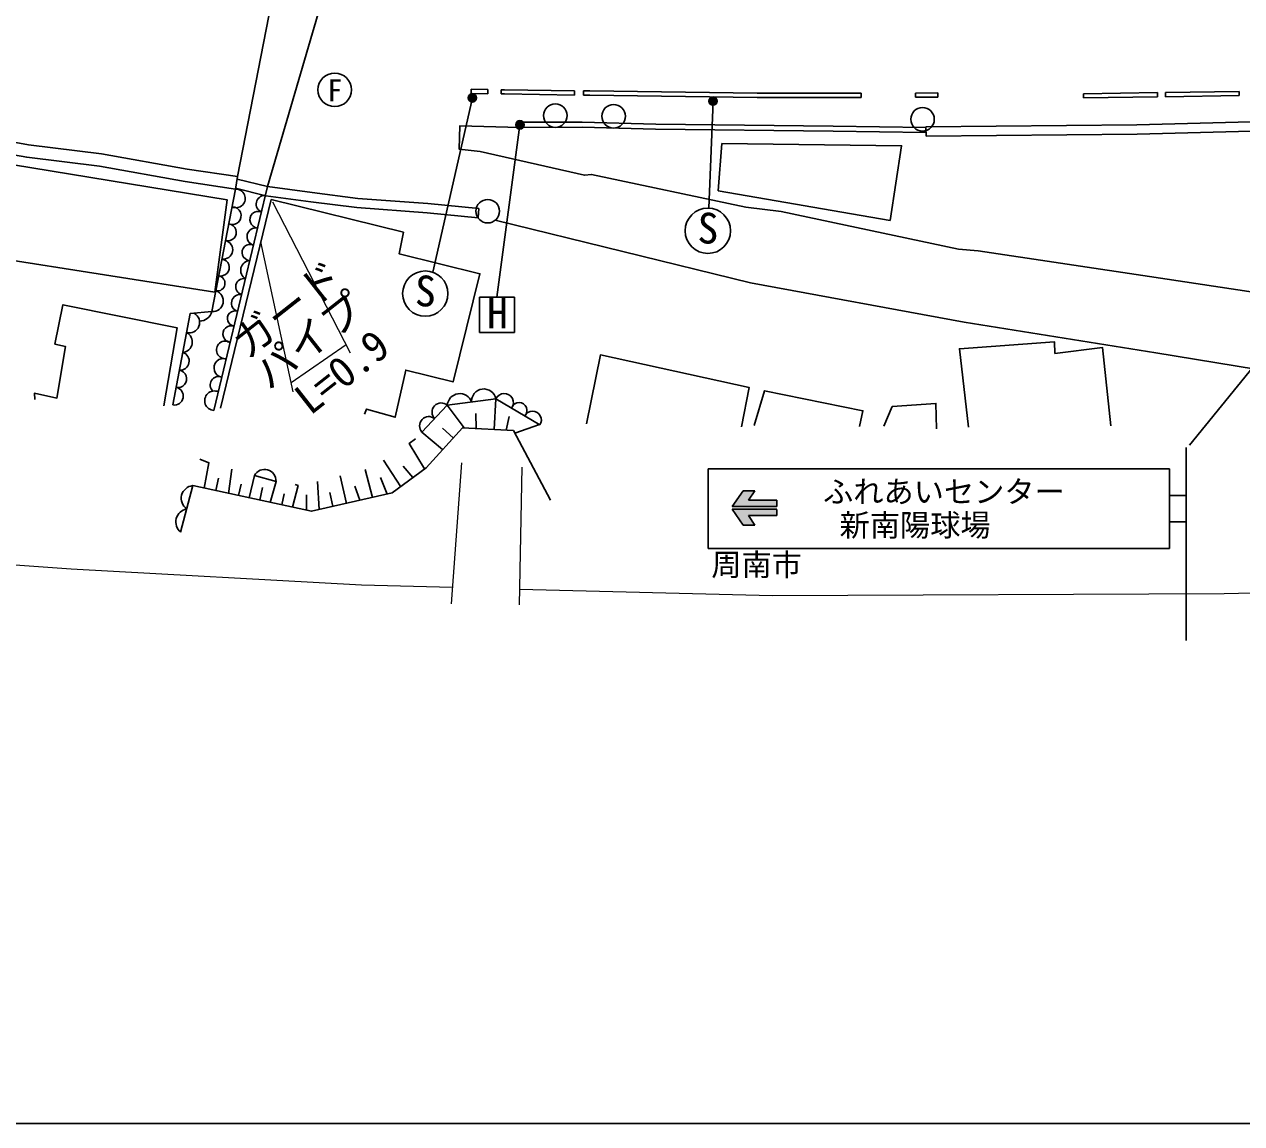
# Model space of a CAD drawing. Units: millimetres at full size, sheet at 1:1000; details may follow other scales. Extents: x 40000 to 680000, y 20000 to 380000.
# Drawn here: x 279833 to 352370, y 205000 to 270490 of the extents above; entities that cross this region are included whole.
import ezdxf
from ezdxf.enums import TextEntityAlignment as Align

# ---------------------------------------------------------------- set-up
doc = ezdxf.new("R2010")
doc.units = ezdxf.units.MM
doc.header["$LTSCALE"] = 1000
for name, color, linetype, lineweight in [('M-BGD', 7, 'Continuous', 25), ('M-BGD-EXST', 7, 'Continuous', 25), ('M-STR-HTXT', 7, 'Continuous', 13), ('M-STR-STRC', 7, 'Continuous', 25), ('M-TTL-BAND', 7, 'Continuous', 25)]:
    doc.layers.add(name, color=color, linetype=linetype, lineweight=lineweight)
doc.styles.add('ＭＳ ゴシック', font='')
doc.styles.get('ＭＳ ゴシック').set_extended_font_data('MS Gothic')

msp = doc.modelspace()

# ---------------------------------------------------------------- hatches: boundary and pattern name
at = {"layer": 'M-BGD-EXST'}
for points in [[(306778, 266113, 0.41421), (306528, 266363, 0.41421), (306278, 266113, 1)], [(321120, 265921, 0.41421), (320870, 266171, 0.41421), (320620, 265921, 1)], [(309615, 264504, 0.41421), (309365, 264754, 0.41421), (309115, 264504, 1)]]:
    msp.add_hatch(color=256, dxfattribs=at).paths.add_polyline_path(points)
at = {"layer": 'M-STR-STRC'}
for points in [[(324667, 242135), (324667, 241773), (322003, 241772), (322672, 242709), (323353, 242709), (322983, 242134)], [(322003, 241598), (322672, 240661), (323353, 240661), (322983, 241236), (324666, 241235), (324667, 241597)]]:
    msp.add_hatch(color=256, dxfattribs=at).paths.add_polyline_path(points)

# ---------------------------------------------------------------- linework, layer by layer
at = {"layer": 'M-BGD'}
for p, q in [((306453, 266627), (306449, 266377)), ((306449, 266377), (307448, 266359)), ((306453, 266627), (307452, 266609)), ((307452, 266609), (307448, 266359)), ((308247, 266595), (308242, 266345)), ((312625, 266530), (312621, 266280)), ((313148, 266530), (313148, 266280)), ((329700, 266391), (329700, 266141)), ((332926, 266400), (334266, 266403)), ((332926, 266400), (332926, 266150)), ((334266, 266403), (334267, 266153)), ((342942, 266356), (347348, 266422)), ((342942, 266356), (342945, 266106)), ((347348, 266422), (347362, 266172)), ((347832, 266429), (352223, 266496)), ((347832, 266429), (347836, 266179)), ((347836, 266179), (352226, 266246)), ((352223, 266496), (352226, 266246)), ((332926, 266150), (334267, 266153)), ((342945, 266106), (347362, 266172)), ((309364, 264654), (309365, 264354)), ((333546, 264381), (333567, 263832)), ((306924, 259516), (306871, 258968)), ((307927, 248174), (307831, 246352)), ((305037, 247797), (306035, 246446)), ((306737, 247302), (306749, 246408)), ((308722, 247123), (308548, 246314)), ((310522, 246644), (309061, 246133)), ((303526, 246202), (304756, 245157)), ((304753, 246433), (305390, 245851)), ((301229, 244519), (302260, 242946)), ((292202, 243984), (291996, 242550)), ((300146, 243972), (300581, 242304)), ((302400, 244167), (302980, 243485)), ((291408, 243445), (291250, 242711)), ((292746, 243099), (292599, 242420)), ((293551, 243616), (293225, 242285)), ((293551, 243616), (294831, 243265)), ((294831, 243265), (294489, 242013)), ((297301, 243250), (297400, 241583)), ((298654, 243591), (299026, 241952)), ((301051, 243492), (301448, 242501)), ((294016, 242893), (293856, 242149)), ((295325, 242531), (295181, 241864)), ((296654, 242457), (296655, 241547)), ((298027, 242604), (298217, 241768)), ((299535, 242977), (299831, 242134))]:
    msp.add_line(p, q, dxfattribs=at)
for points in [[(296114, 296850), (296334, 291448), (296060, 280251), (295946, 278953), (292543, 261418), (292416, 260678), (291010, 253375), (289714, 253257), (288686, 247820)], [(299565, 297148), (299770, 294014), (299828, 293277), (299777, 279500), (294320, 260822), (291133, 247492)], [(308242, 266345), (308447, 266342), (312623, 266280)], [(308247, 266595), (308451, 266592), (312625, 266530)], [(313148, 266530), (313523, 266530), (323504, 266390), (329510, 266390), (329700, 266391)], [(313148, 266280), (313521, 266280), (323502, 266140), (329510, 266140), (329700, 266141)], [(384432, 265748), (378921, 265400), (362881, 264841), (352170, 264663), (346124, 264507), (333546, 264381)], [(384431, 265197), (378947, 264850), (362895, 264291), (352182, 264113), (346134, 263957), (333567, 263832)], [(309365, 264354), (305792, 264448), (305741, 263058), (306996, 262912), (313211, 261504), (313638, 261546), (322830, 259593), (324929, 259350), (335505, 257101), (336667, 256988), (346888, 255470), (360828, 253373), (362296, 253123), (378582, 249747), (390287, 248239)], [(309364, 264654), (313080, 264664), (317458, 264540), (328036, 264424), (333547, 264339)], [(309365, 264354), (313076, 264364), (317452, 264240), (328032, 264124), (333559, 264038)], [(271097, 263745), (272312, 263505), (275101, 263628), (278462, 263601), (280087, 263315), (284432, 262775), (289540, 261864), (292543, 261418)], [(271086, 262983), (272255, 262752), (275115, 262877), (278394, 262851), (279976, 262573), (284320, 262033), (289419, 261123), (292416, 260678)], [(306924, 259516), (303880, 259813), (299699, 260120), (296980, 260465), (294320, 260822), (292519, 261275)], [(306871, 258968), (303833, 259265), (299644, 259573), (296909, 259920), (294216, 260281), (292425, 260731)], [(291523, 247628), (294542, 260048), (302417, 258109), (302169, 256812), (306980, 255632), (305377, 249184), (302563, 249897), (301937, 247086), (300216, 247566), (300100, 247275)], [(307895, 258821), (323096, 255096), (335837, 252747), (347264, 250914), (358051, 249144), (367941, 247593), (370641, 247200)], [(288145, 247754), (288949, 252409), (282128, 253788), (281654, 251441), (282292, 251296), (281777, 248228), (280438, 248516), (280458, 248145)], [(344583, 246569), (344070, 251245), (341241, 250887), (341225, 251571), (335552, 251167), (336096, 246491)], [(322560, 246521), (323026, 248852), (314161, 250795), (313322, 246694)], [(303526, 246202), (305037, 247797), (307927, 248174), (310552, 246627)], [(329604, 246537), (329806, 247469), (323930, 248665), (323324, 246599)], [(331054, 246553), (331551, 247718), (334147, 247904), (334194, 246398)], [(289145, 240236), (289868, 243008), (296954, 241482), (301760, 242571), (303770, 244078), (305939, 246451), (308976, 246291), (311192, 242138)], [(303146, 245790), (302769, 245520), (303673, 244005)], [(290553, 242860), (290829, 244377), (290297, 244583)], [(295976, 243075), (296142, 243020), (295809, 241729)]]:
    msp.add_lwpolyline(points, dxfattribs=at)
for points in [[(321397, 263395), (321181, 260579), (331425, 258807), (332105, 263263)], [(276753, 262511), (277455, 258898), (278318, 258790), (278012, 256596), (291185, 254528), (291922, 260029)]]:
    msp.add_lwpolyline(points, close=True, dxfattribs=at)
for centre in [(311473, 265054), (314946, 265013), (333355, 264834), (307444, 259357)]:
    msp.add_circle(centre, 700, dxfattribs=at)
for centre, radius, start, end in [((292438, 260122), 556, 245.91657, 92.29392), ((294159, 259786), 510, 89.99695, 247.01776), ((292223, 259086), 529, 246.95309, 91.2574), ((293773, 258853), 500, 68.00334, 265.11093), ((291958, 258095), 507, 254.79391, 83.41657), ((293622, 257846), 520, 78.04473, 255.06954), ((291691, 257064), 558, 262.06184, 76.14865), ((293286, 256904), 483, 65.31269, 267.80158), ((291534, 256007), 509, 257.16934, 81.04115), ((293307, 255840), 583, 93.79739, 239.31687), ((291330, 255063), 457, 259.75875, 78.45174), ((292918, 254861), 486, 79.20217, 253.9121), ((291052, 254009), 636, 266.1896, 72.02089), ((292688, 253888), 514, 79.3719, 253.74237), ((289651, 252732), 627, 256.03099, 60.8469), ((290273, 253580), 765, 269.94319, 344.44411), ((292386, 252965), 457, 69.79031, 263.32396), ((292166, 252039), 501, 70.5338, 262.58046), ((289219, 251568), 623, 275.4019, 63.18182), ((291815, 251093), 532, 57.40876, 275.70551), ((289107, 250428), 547, 266.7909, 71.79283), ((291702, 250022), 567, 73.02176, 260.09251), ((288984, 249370), 520, 258.74947, 79.83426), ((288775, 248342), 529, 260.34237, 78.24136), ((291405, 249010), 496, 66.24186, 227.64936), ((291158, 248070), 580, 65.57272, 267.54155), ((305778, 247750), 742, 18.52225, 176.36274), ((307210, 248040), 730, 10.60104, 184.28395), ((308428, 247957), 546, 322.45732, 156.50101), ((304675, 247384), 550, 48.73787, 224.35795), ((309321, 247488), 466, 314.98544, 157.41192), ((310116, 246917), 524, 326.4018, 152.55653), ((303935, 246572), 551, 50.95574, 222.14008), ((294152, 243299), 680, 357.19066, 152.20314), ((289945, 242248), 764, 95.80014, 234.97865), ((289657, 240843), 794, 100.92095, 229.85784)]:
    msp.add_arc(centre, radius, start, end, dxfattribs=at)
at = {"layer": 'M-BGD-EXST'}
for p, q in [((306528, 266113), (304167, 255725)), ((320870, 265921), (320620, 259541)), ((307995, 254235), (309365, 264504)), ((309045, 254235), (306945, 254235)), ((306945, 254235), (306945, 252135)), ((309045, 252135), (309045, 254235)), ((306945, 252135), (309045, 252135))]:
    msp.add_line(p, q, dxfattribs=at)
for centre, radius in [((298328, 266589), 1000), ((306528, 266113), 250), ((320870, 265921), 250), ((309365, 264504), 250), ((320562, 258192), 1350), ((303725, 254449), 1350)]:
    msp.add_circle(centre, radius, dxfattribs=at)
at = {"layer": 'M-STR-HTXT'}
for p, q in [((294615, 259913), (299251, 250921)), ((295844, 248603), (293933, 257542)), ((299003, 251403), (295732, 249127)), ((305874, 244376), (305271, 235962)), ((309477, 244118), (309318, 235905))]:
    msp.add_line(p, q, dxfattribs=at)
for points in [[(61300, 270222), (65742, 269869), (83827, 267744), (91985, 266545), (111414, 263024), (129530, 259825), (149614, 256131), (175133, 251568), (184083, 249889), (203117, 246849), (228181, 243174), (237785, 241970), (251502, 240576), (267320, 239136), (282623, 238052), (299917, 237096), (305342, 236955)], [(309336, 236850), (324405, 236457), (351323, 236590), (369210, 236999), (396371, 238639), (419748, 240699)]]:
    msp.add_lwpolyline(points, dxfattribs=at)
at = {"layer": 'M-STR-STRC'}
for p, q in [((366385, 266523), (349265, 245425)), ((349073, 245282), (349073, 233782)), ((348073, 244012), (320573, 244012)), ((320573, 244012), (320573, 239262)), ((348073, 244012), (348073, 239262)), ((322003, 241772), (322672, 242709)), ((322672, 242709), (323353, 242709)), ((323353, 242709), (322983, 242134)), ((349073, 242428), (348073, 242428)), ((322003, 241772), (324667, 241773)), ((322003, 241598), (324667, 241599)), ((322003, 241598), (322672, 240661)), ((322983, 242134), (324666, 242135)), ((324667, 242135), (324667, 241773)), ((324667, 241235), (324667, 241597)), ((323353, 240661), (322983, 241236)), ((322983, 241236), (324666, 241235)), ((349073, 240845), (348073, 240845)), ((322672, 240661), (323353, 240661)), ((320573, 239262), (348073, 239262))]:
    msp.add_line(p, q, dxfattribs=at)
at = {"layer": 'M-TTL-BAND'}
msp.add_line((40000, 205000), (579000, 205000), dxfattribs=at)

# ---------------------------------------------------------------- texts
at = {"layer": 'M-BGD-EXST', "style": 'ＭＳ ゴシック'}
msp.add_text('F', height=1320, dxfattribs=at).set_placement((298338, 266561), align=Align.MIDDLE_CENTER)
for p in [(319907, 256900), (303070, 253157)]:
    msp.add_text('S', height=1833, rotation=358.508, dxfattribs=at).set_placement(p, align=Align.BOTTOM_LEFT)
msp.add_text('H', height=1833, dxfattribs=at).set_placement((307397, 251827), align=Align.BOTTOM_LEFT)
at = {"layer": 'M-STR-HTXT', "style": 'ＭＳ ゴシック'}
for s, p in [('ガード', (293453, 250057)), ('パイプ', (294743, 248213)), ('L=0.9', (297204, 246718))]:
    msp.add_text(s, height=1833, rotation=38.164, dxfattribs=at).set_placement(p, align=Align.BOTTOM_LEFT)
at = {"layer": 'M-STR-STRC', "style": 'ＭＳ ゴシック'}
for s, p in [('ふれあいセンター', (334629, 242652)), ('新南陽球場', (332913, 240654))]:
    msp.add_text(s, height=1320, dxfattribs=at).set_placement(p, align=Align.MIDDLE_CENTER)
msp.add_text('周南市', height=1320, dxfattribs=at).set_placement((320767, 237247), align=Align.BOTTOM_LEFT)

doc.saveas('drawing.dxf')
